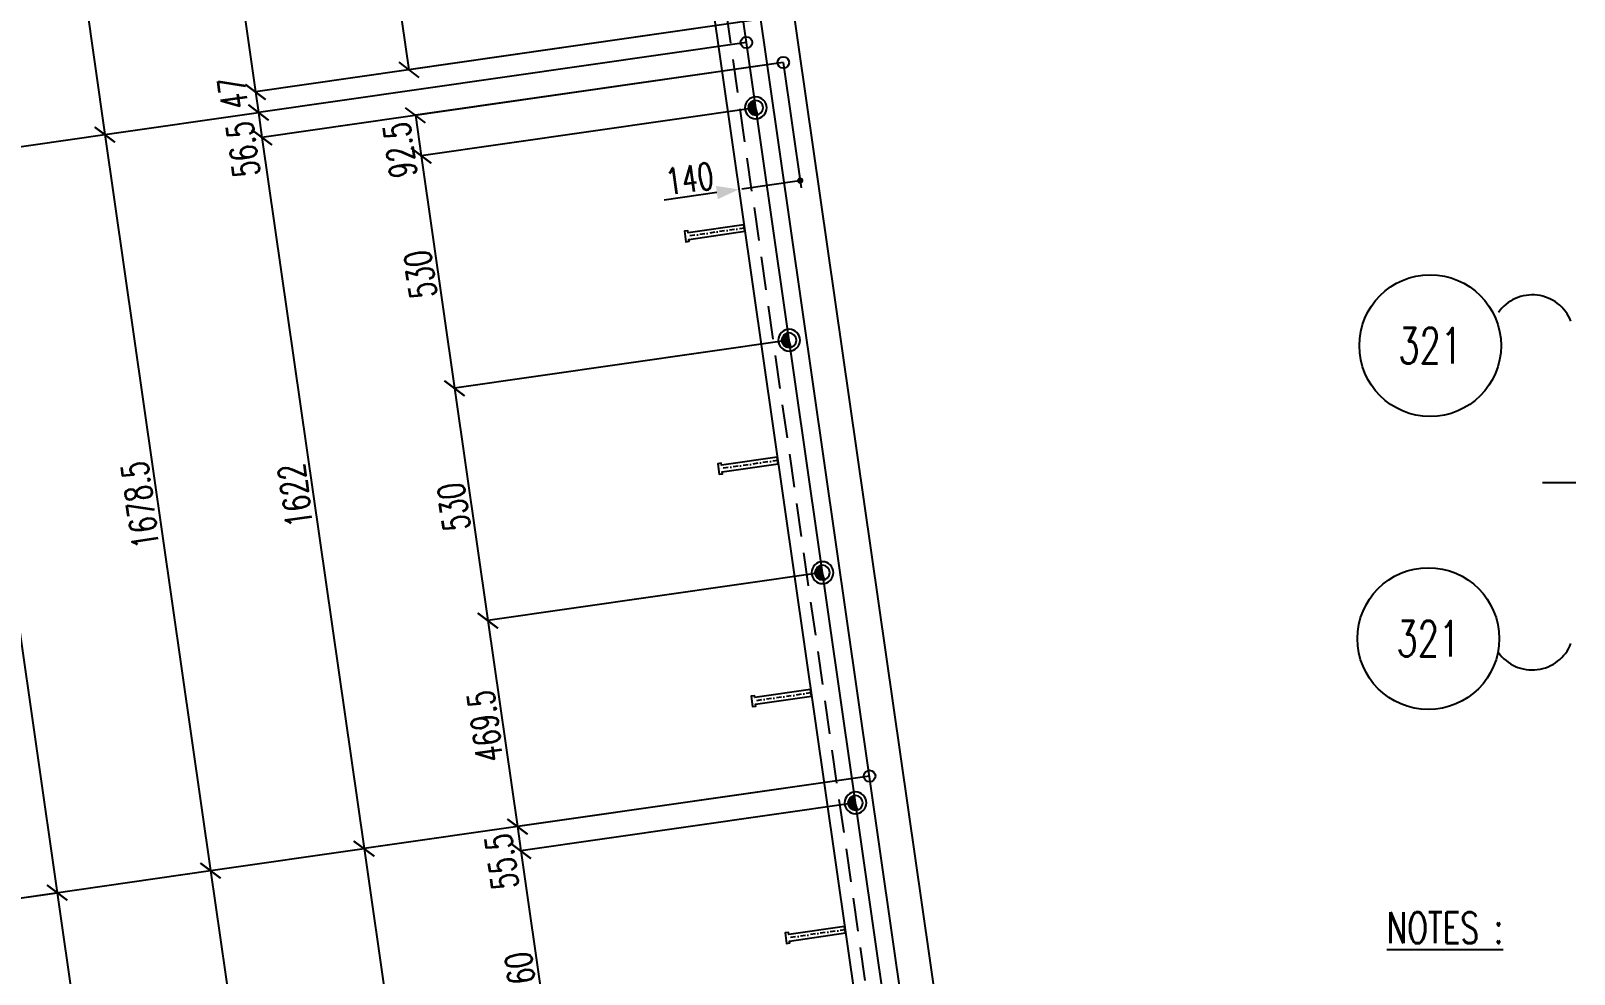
# Model space of a CAD drawing. Extents: x 142141 to 158361, y -119247 to -107767.
# Drawn here: x 151785 to 155269, y -116094 to -113965 of the extents above; entities that cross this region are included whole.
import ezdxf
from ezdxf.enums import TextEntityAlignment as Align

# ---------------------------------------------------------------- set-up
doc = ezdxf.new("R2010")
doc.units = 0
doc.header["$LTSCALE"] = 150
doc.header["$MEASUREMENT"] = 0
doc.linetypes.add('DASHDOT', pattern=[1, 0.5, -0.25, 0, -0.25])
doc.linetypes.add('DASHED', pattern=[0.75, 0.5, -0.25])
doc.layers.get('0').update_dxf_attribs({"linetype": 'CONTINUOUS'})
for name, color, linetype in [('ASSI', 6, 'CONTINUOUS'), ('BOLLINI_1', 7, 'CONTINUOUS'), ('Echelon', 3, 'CONTINUOUS'), ('FORI', 2, 'CONTINUOUS'), ('LINEA_ANG', 2, 'CONTINUOUS'), ('LS', 7, 'CONTINUOUS'), ('MZ', 6, 'DASHDOT'), ('NOTATION', 2, 'CONTINUOUS'), ('QT_MAL', 7, 'CONTINUOUS'), ('QT_MPR', 7, 'CONTINUOUS'), ('QT_MSP', 7, 'CONTINUOUS'), ('TRAT-Y', 7, 'DASHED')]:
    doc.layers.add(name, color=color, linetype=linetype)
doc.styles.add('QUOTE', font='ROMANS8.SHX', dxfattribs={"width": 0.7})
doc.styles.add('RQL', font='ROMANS8.SHX', dxfattribs={"width": 0.7})
doc.styles.add('RS', font='ROMANS8.shx', dxfattribs={"width": 0.7})
doc.styles.get("Standard").update_dxf_attribs({"font": 'ROMANS8.SHX', "width": 0.7})
doc.dimstyles.new('FRECCE1', dxfattribs={"dimtxt": 60, "dimasz": 6.6667, "dimexe": 0, "dimexo": 0, "dimgap": 1, "dimtad": 1, "dimzin": 0, "dimdsep": 46, "dimtxsty": 'RS', "dimblk1": 'QUOTP', "dimblk2": 'QUOTF', "dimsah": 1, "dimcen": 0, "dimclrd": 2, "dimclre": 2, "dimclrt": 7, "dimadec": 0, "dimazin": 0, "dimtfac": 1, "dimtix": 1, "dimtmove": 2, "dimatfit": 3, "dimldrblk": 'QUOTP', "dimfxl": 1, "dimtolj": 1, "dimtzin": 0, "dimarcsym": 0})
doc.dimstyles.new('TRATTO', dxfattribs={"dimscale": 0, "dimtxt": 60, "dimasz": 40, "dimexe": 0, "dimexo": 0, "dimgap": 10, "dimtad": 1, "dimrnd": 0.5, "dimdsep": 46, "dimtxsty": 'RS', "dimblk1": 'OBLIQUE', "dimblk2": 'OBLIQUE', "dimsah": 1, "dimcen": 0.09, "dimclrd": 2, "dimclre": 2, "dimclrt": 7, "dimadec": 0, "dimazin": 0, "dimtfac": 1, "dimtix": 1, "dimtmove": 2, "dimatfit": 3, "dimfxl": 1, "dimtolj": 1, "dimtzin": 0, "dimarcsym": 0})

# ---------------------------------------------------------------- blocks, each defined once
blk = doc.blocks.new('xxx')
blk.add_circle((0, 0), 8)
at = {"color": 3, "style": 'RQL', "width": 0.7}
blk.add_attdef('POS', text='', height=4, dxfattribs=at).set_placement((0, 0), align=Align.MIDDLE)
at = {"style": 'RQL', "width": 0.7, "flags": 1}
for tag, p in [('POS1', (-0.39, -5.42)), ('TIPO', (-0.39, -8.66))]:
    blk.add_attdef(tag, p, '', height=2, dxfattribs=at)
blk = doc.blocks.new('16')
blk.add_circle((0, 0), 1)
blk = doc.blocks.new('ASSE98')
blk.add_line((0, 0), (1, 0))
at = {"color": 7, "style": 'QUOTE', "width": 0.5, "flags": 1}
for tag, p in [('TI', (1.38308, 6.82731)), ('DI_S', (1.38308, 6.42178)), ('D_S', (1.38308, 6.02092)), ('E_S', (1.38308, 5.68065)), ('NFORI', (1.36454, 5.29792)), ('ALAR', (1.36349, 4.93246)), ('FAM', (1.3775, 4.54645)), ('ALA', (1.38308, 4.19257)), ('DISP2', (1.38308, 3.84971)), ('DISP1', (1.38308, 3.50686)), ('PINZAF', (1.38308, 3.164)), ('PINZAI', (1.38308, 2.82114)), ('TRP', (1.38308, 2.47829)), ('NP', (1.38308, 2.13543)), ('SV', (1.38308, 1.79257)), ('PESO', (1.38308, 1.44971)), ('QUA', (1.38308, 1.10686)), ('LUN', (1.38308, 0.764)), ('PROF', (1.38308, 0.42114)), ('POS', (1.38308, 0.07829))]:
    blk.add_attdef(tag, p, '', height=0.2, dxfattribs=at)
at = {"color": 7, "flags": 1}
for tag, p in [('LAV1', (3.07431, 6.82847)), ('LAV2', (3.07431, 6.49513)), ('LAV3', (3.07431, 6.1618)), ('LAV4', (3.07431, 5.82847)), ('LAV5', (3.07431, 5.49513)), ('LAV6', (3.07431, 5.1618)), ('LAV7', (3.07431, 4.82847)), ('LAV8', (3.07431, 4.49513)), ('LAV9', (3.07431, 4.1618)), ('LAV10', (3.07431, 3.82847))]:
    blk.add_attdef(tag, p, '', height=0.2, dxfattribs=at)
blk = doc.blocks.new('QUOTP')
at = {"layer": 'ASSI', "color": 2, "const_width": 1.07}
blk.add_lwpolyline([(-0.53, 0, 1), (0.53, 0, 1)], format="xyb", close=True, dxfattribs=at)
blk = doc.blocks.new('QUOTF')
at = {"layer": 'LS', "color": 2}
blk.add_line((7.5, 0), (25.5, 0), dxfattribs=at)
blk.add_solid([(7.5, 2.25), (0, 0), (7.5, -2.25)], dxfattribs=at)
blk = doc.blocks.new('*D158')
at = {"layer": 'QT_MAL', "color": 2, "lineweight": -2, "transparency": 16777216}
for p, q in [((153514.9, -114303.8), (153389.5, -114321.8)), ((153521.5, -114302.8), (153521.5, -114302.8)), ((153382.9, -114322.7), (153382.9, -114322.7))]:
    blk.add_line(p, q, dxfattribs=at)
at = {"layer": 'QT_MAL', "color": 2, "lineweight": -2, "transparency": 16777216, "xscale": 6.6667, "yscale": 6.6667, "zscale": 6.6667}
for name, p, rotation in [('QUOTF', (153382.9, -114322.7), 188.1661393023544), ('QUOTP', (153521.5, -114302.8), 8.166139302354393)]:
    blk.add_blockref(name, p, dxfattribs=dict(at, rotation=rotation))
at = {"layer": 'QT_MAL', "color": 7, "transparency": 16777216, "insert": (153271.8, -114298.5), "char_height": 60, "attachment_point": 5, "rotation": 8.1661, "style": 'RS'}
blk.add_mtext('\\A1;140', dxfattribs=at)
blk = doc.blocks.new('P20')
at = {"color": 0}
for p, q in [((0, 0.98), (0.02, 1)), ((0, 0.94), (0.06, 1)), ((1, -0.01), (0, 0.99)), ((0, 0.89), (0.1, 0.99)), ((0, 0.85), (0.14, 0.99)), ((0, 0.8), (0.18, 0.98)), ((0, 0.76), (0.22, 0.98)), ((0, 0.71), (0.25, 0.97)), ((0, 0.67), (0.29, 0.96)), ((1, -0.05), (0, 0.95)), ((0, 0.62), (0.32, 0.95)), ((0, 0.58), (0.36, 0.93)), ((0, 0.53), (0.39, 0.92)), ((0, 0.49), (0.42, 0.91)), ((1, -0.09), (0, 0.9)), ((0, 0.44), (0.45, 0.89)), ((0, 0.4), (0.48, 0.88)), ((0.99, -0.13), (0, 0.86)), ((0, 0.35), (0.51, 0.86)), ((0, 0.31), (0.54, 0.84)), ((0, 0.26), (0.56, 0.83)), ((0.99, -0.17), (0, 0.81)), ((0, 0.22), (0.59, 0.81)), ((0, 0.17), (0.61, 0.79)), ((0.98, -0.21), (0, 0.77)), ((0, 0.13), (0.64, 0.77)), ((0, 0.08), (0.66, 0.75)), ((0, 0.04), (0.69, 0.73)), ((0.97, -0.25), (0, 0.72)), ((0, -0.01), (0.71, 0.7)), ((0.96, -0.28), (0, 0.68)), ((0, -0.05), (0.73, 0.68)), ((0, -0.1), (0.75, 0.66)), ((0.95, -0.32), (0, 0.63)), ((0, -0.14), (0.77, 0.63)), ((0, -0.19), (0.79, 0.61)), ((0.94, -0.35), (0, 0.59)), ((0, -0.23), (0.81, 0.58)), ((0, -0.28), (0.83, 0.56)), ((0.92, -0.38), (0, 0.54)), ((0, -0.32), (0.85, 0.53)), ((0.91, -0.41), (0, 0.5)), ((0, -0.36), (0.87, 0.5)), ((0, -0.41), (0.88, 0.47)), ((0.9, -0.44), (0, 0.45)), ((0, -0.45), (0.9, 0.44)), ((0.88, -0.47), (0, 0.41)), ((0, -0.5), (0.91, 0.41)), ((0, -0.54), (0.92, 0.38)), ((0.87, -0.5), (0, 0.36)), ((0, -0.59), (0.94, 0.35)), ((0.85, -0.53), (0, 0.32)), ((0, -0.63), (0.95, 0.31)), ((0, -0.68), (0.96, 0.28)), ((0.83, -0.56), (0, 0.27)), ((0, -0.72), (0.97, 0.25)), ((0.81, -0.58), (0, 0.23)), ((0, -0.77), (0.98, 0.21)), ((0.79, -0.61), (0, 0.18)), ((0, -0.81), (0.99, 0.17)), ((0.77, -0.63), (0, 0.14)), ((0, -0.86), (0.99, 0.13)), ((0.75, -0.66), (0, 0.09)), ((0, -0.9), (1, 0.09)), ((0.73, -0.68), (0, 0.05)), ((0, -0.95), (1, 0.05)), ((0.71, -0.7), (0, 0.01)), ((0, -0.99), (1, 0.01)), ((1, 0.04), (0.04, 1)), ((1, 0.09), (0.09, 1)), ((0.99, 0.14), (0.14, 0.99)), ((0.98, 0.19), (0.19, 0.98)), ((0.97, 0.25), (0.25, 0.97)), ((0.95, 0.31), (0.31, 0.95)), ((0.92, 0.38), (0.38, 0.92)), ((0.88, 0.47), (0.47, 0.88)), ((0.81, 0.59), (0.59, 0.81)), ((0.69, -0.73), (0, -0.04)), ((0.66, -0.75), (0, -0.08)), ((0.64, -0.77), (0, -0.13)), ((0.61, -0.79), (0, -0.17)), ((0.59, -0.81), (0, -0.22)), ((0.56, -0.83), (0, -0.26)), ((0.54, -0.84), (0, -0.31)), ((0.51, -0.86), (0, -0.35)), ((0.48, -0.88), (0, -0.4)), ((0.45, -0.89), (0, -0.44)), ((0.42, -0.91), (0, -0.49)), ((0.39, -0.92), (0, -0.53)), ((0.36, -0.93), (0, -0.58)), ((0.32, -0.95), (0, -0.62)), ((0.29, -0.96), (0, -0.67)), ((0.25, -0.97), (0, -0.71)), ((0.22, -0.98), (0, -0.76)), ((0.18, -0.98), (0, -0.8)), ((0.14, -0.99), (0, -0.85)), ((0.1, -0.99), (0, -0.89)), ((0.04, -1), (1, -0.04)), ((0.09, -1), (1, -0.09)), ((0.14, -0.99), (0.99, -0.14)), ((0.19, -0.98), (0.98, -0.19)), ((0.25, -0.97), (0.97, -0.25)), ((0.31, -0.95), (0.95, -0.31)), ((0.38, -0.92), (0.92, -0.38)), ((0.47, -0.88), (0.88, -0.47)), ((0.59, -0.81), (0.81, -0.59))]:
    blk.add_line(p, q, dxfattribs=at)
for radius in [1.5, 1]:
    blk.add_circle((0, 0), radius)
blk = doc.blocks.new('A$C6E393FD9')
at = {"layer": 'Echelon'}
blk.add_lwpolyline([(2.5, 0), (0, 19.8), (168.6, 41.4), (167.9, 47.2), (177.8, 48.5), (181.8, 17.1), (171.9, 15.8), (171.2, 21.6), (2.5, 0)], close=True, dxfattribs=at)
at = {"layer": 'MZ', "ltscale": 0.2}
blk.add_line((1.3, 9.9), (179.8, 32.8), dxfattribs=at)
blk = doc.blocks.new('_OBLIQUE')
at = {"color": 0, "linetype": 'ByBlock'}
blk.add_line((-0.5, -0.5), (0.5, 0.5), dxfattribs=at)
blk = doc.blocks.new('*D22')
at = {"layer": 'QT_MPR', "color": 2, "lineweight": -2, "transparency": 16777216}
for p, q in [((150274, -113087.9), (151761.8, -112874.4)), ((151761.8, -112874.4), (151951.8, -114198.8)), ((150503.7, -114406.6), (151951.8, -114198.8))]:
    blk.add_line(p, q, dxfattribs=at)
at = {"layer": 'QT_MPR', "color": 2, "lineweight": -2, "transparency": 16777216, "xscale": 40, "yscale": 40, "zscale": 40}
for p, rotation in [((151761.8, -112874.4), 98.16613930235435), ((151951.8, -114198.8), 278.1661393023543)]:
    blk.add_blockref('_OBLIQUE', p, dxfattribs=dict(at, rotation=rotation))
at = {"layer": 'QT_MPR', "color": 7, "transparency": 16777216, "insert": (151817.2, -113542.3), "char_height": 60, "attachment_point": 5, "rotation": 98.1661, "style": 'RS'}
blk.add_mtext('\\A1;1338', dxfattribs=at)
blk = doc.blocks.new('*D23')
at = {"layer": 'QT_MPR', "color": 2, "lineweight": -2, "transparency": 16777216}
for p, q in [((150503.7, -114406.6), (151951.8, -114198.8)), ((151951.8, -114198.8), (152190.3, -115860.4)), ((150702.5, -116073.9), (152190.3, -115860.4))]:
    blk.add_line(p, q, dxfattribs=at)
at = {"layer": 'QT_MPR', "color": 2, "lineweight": -2, "transparency": 16777216, "xscale": 40, "yscale": 40, "zscale": 40}
for p, rotation in [((151951.8, -114198.8), 98.16613930235435), ((152190.3, -115860.4), 278.1661393023543)]:
    blk.add_blockref('_OBLIQUE', p, dxfattribs=dict(at, rotation=rotation))
at = {"layer": 'QT_MPR', "color": 7, "transparency": 16777216, "insert": (152031.4, -115035.3), "char_height": 60, "attachment_point": 5, "rotation": 98.1661, "style": 'RS'}
blk.add_mtext('\\A1;1678.5', dxfattribs=at)
blk = doc.blocks.new('*D24')
at = {"layer": 'QT_MPR', "color": 2, "lineweight": -2, "transparency": 16777216}
for p, q in [((150702.5, -116073.9), (152190.3, -115860.4)), ((152190.3, -115860.4), (152429.5, -117527.6)), ((150941.7, -117741.1), (152429.5, -117527.6))]:
    blk.add_line(p, q, dxfattribs=at)
at = {"layer": 'QT_MPR', "color": 2, "lineweight": -2, "transparency": 16777216, "xscale": 40, "yscale": 40, "zscale": 40}
for p, rotation in [((152190.3, -115860.4), 98.16613930235435), ((152429.5, -117527.6), 278.1661393023543)]:
    blk.add_blockref('_OBLIQUE', p, dxfattribs=dict(at, rotation=rotation))
at = {"layer": 'QT_MPR', "color": 7, "transparency": 16777216, "insert": (152270.3, -116699.7), "char_height": 60, "attachment_point": 5, "rotation": 98.1661, "style": 'RS'}
blk.add_mtext('\\A1;1684.5', dxfattribs=at)
blk = doc.blocks.new('*D35')
at = {"layer": 'QT_MPR', "color": 2, "lineweight": -2, "transparency": 16777216}
for p, q in [((150436.5, -114473.5), (151613.4, -114304.6)), ((151613.4, -114304.6), (151843.8, -115910.1)), ((150702.5, -116073.9), (151843.8, -115910.1))]:
    blk.add_line(p, q, dxfattribs=at)
at = {"layer": 'QT_MPR', "color": 2, "lineweight": -2, "transparency": 16777216, "xscale": 40, "yscale": 40, "zscale": 40}
for p, rotation in [((151613.4, -114304.6), 98.16613930235435), ((151843.8, -115910.1), 278.1661393023543)]:
    blk.add_blockref('_OBLIQUE', p, dxfattribs=dict(at, rotation=rotation))
at = {"layer": 'QT_MPR', "color": 7, "transparency": 16777216, "insert": (151689, -115113), "char_height": 60, "attachment_point": 5, "rotation": 98.1661, "style": 'RS'}
blk.add_mtext('\\A1;1622', dxfattribs=at)
blk = doc.blocks.new('*D36')
at = {"layer": 'QT_MPR', "color": 2, "lineweight": -2, "transparency": 16777216}
for p, q in [((150702.5, -116073.9), (151843.8, -115910.1)), ((151843.8, -115910.1), (151959.5, -116716.3)), ((150818.2, -116880.1), (151959.5, -116716.3))]:
    blk.add_line(p, q, dxfattribs=at)
at = {"layer": 'QT_MPR', "color": 2, "lineweight": -2, "transparency": 16777216, "xscale": 40, "yscale": 40, "zscale": 40}
for p, rotation in [((151843.8, -115910.1), 98.16613930235435), ((151959.5, -116716.3), 278.1661393023543)]:
    blk.add_blockref('_OBLIQUE', p, dxfattribs=dict(at, rotation=rotation))
at = {"layer": 'QT_MPR', "color": 7, "transparency": 16777216, "insert": (151862.1, -116318.9), "char_height": 60, "attachment_point": 5, "rotation": 98.1661, "style": 'RS'}
blk.add_mtext('\\A1;814.5', dxfattribs=at)
blk = doc.blocks.new('*D69')
at = {"layer": 'QT_MPR', "color": 2, "lineweight": -2, "transparency": 16777216}
for p, q in [((153249.5, -112660.9), (152108.2, -112824.7)), ((152108.2, -112824.7), (152291.6, -114102.5)), ((153432.9, -113938.7), (152291.6, -114102.5))]:
    blk.add_line(p, q, dxfattribs=at)
at = {"layer": 'QT_MPR', "color": 2, "lineweight": -2, "transparency": 16777216, "xscale": 40, "yscale": 40, "zscale": 40}
for p, rotation in [((152108.2, -112824.7), 98.1661393023486), ((152291.6, -114102.5), 278.1661393023486)]:
    blk.add_blockref('_OBLIQUE', p, dxfattribs=dict(at, rotation=rotation))
at = {"layer": 'QT_MPR', "color": 7, "transparency": 16777216, "insert": (152160.3, -113469.3), "char_height": 60, "attachment_point": 5, "rotation": 98.1661, "style": 'RS'}
blk.add_mtext('\\A1;1291', dxfattribs=at)
blk = doc.blocks.new('*D70')
at = {"layer": 'QT_MPR', "color": 2, "lineweight": -2, "transparency": 16777216}
for p, q in [((153432.9, -113938.7), (152291.6, -114102.5)), ((153400, -113991), (152298.3, -114149.1)), ((152291.6, -114102.5), (152298.3, -114149.1))]:
    blk.add_line(p, q, dxfattribs=at)
at = {"layer": 'QT_MPR', "color": 2, "lineweight": -2, "transparency": 16777216, "xscale": 40, "yscale": 40, "zscale": 40}
for p, rotation in [((152291.6, -114102.5), 98.1661393023486), ((152298.3, -114149.1), 278.1661393023486)]:
    blk.add_blockref('_OBLIQUE', p, dxfattribs=dict(at, rotation=rotation))
at = {"layer": 'QT_MPR', "color": 7, "transparency": 16777216, "insert": (152241.2, -114105.4), "char_height": 60, "attachment_point": 5, "rotation": 98.1661, "style": 'RS'}
blk.add_mtext('\\A1;47', dxfattribs=at)
blk = doc.blocks.new('*D71')
at = {"layer": 'QT_MPR', "color": 2, "lineweight": -2, "transparency": 16777216}
for p, q in [((153400, -113991), (152298.3, -114149.1)), ((153483.3, -114036.3), (152306.3, -114205.2)), ((152298.3, -114149.1), (152306.3, -114205.2))]:
    blk.add_line(p, q, dxfattribs=at)
at = {"layer": 'QT_MPR', "color": 2, "lineweight": -2, "transparency": 16777216, "xscale": 40, "yscale": 40, "zscale": 40}
for p, rotation in [((152298.3, -114149.1), 98.1661393023486), ((152306.3, -114205.2), 278.1661393023486)]:
    blk.add_blockref('_OBLIQUE', p, dxfattribs=dict(at, rotation=rotation))
at = {"layer": 'QT_MPR', "color": 7, "transparency": 16777216, "insert": (152263.7, -114231.9), "char_height": 60, "attachment_point": 5, "rotation": 98.1661, "style": 'RS'}
blk.add_mtext('\\A1;56.5', dxfattribs=at)
blk = doc.blocks.new('*D72')
at = {"layer": 'QT_MPR', "color": 2, "lineweight": -2, "transparency": 16777216}
for p, q in [((153483.3, -114036.3), (152306.3, -114205.2)), ((152306.3, -114205.2), (152536.7, -115810.6)), ((153678, -115646.9), (152536.7, -115810.6))]:
    blk.add_line(p, q, dxfattribs=at)
at = {"layer": 'QT_MPR', "color": 2, "lineweight": -2, "transparency": 16777216, "xscale": 40, "yscale": 40, "zscale": 40}
for p, rotation in [((152306.3, -114205.2), 98.1661393023486), ((152536.7, -115810.6), 278.1661393023486)]:
    blk.add_blockref('_OBLIQUE', p, dxfattribs=dict(at, rotation=rotation))
at = {"layer": 'QT_MPR', "color": 7, "transparency": 16777216, "insert": (152381.9, -115013.6), "char_height": 60, "attachment_point": 5, "rotation": 98.1661, "style": 'RS'}
blk.add_mtext('\\A1;1622', dxfattribs=at)
blk = doc.blocks.new('*D73')
at = {"layer": 'QT_MPR', "color": 2, "lineweight": -2, "transparency": 16777216}
for p, q in [((153678, -115646.9), (152536.7, -115810.6)), ((152536.7, -115810.6), (152652.4, -116616.9)), ((153793.7, -116453.1), (152652.4, -116616.9))]:
    blk.add_line(p, q, dxfattribs=at)
at = {"layer": 'QT_MPR', "color": 2, "lineweight": -2, "transparency": 16777216, "xscale": 40, "yscale": 40, "zscale": 40}
for p, rotation in [((152536.7, -115810.6), 98.1661393023486), ((152652.4, -116616.9), 278.1661393023486)]:
    blk.add_blockref('_OBLIQUE', p, dxfattribs=dict(at, rotation=rotation))
at = {"layer": 'QT_MPR', "color": 7, "transparency": 16777216, "insert": (152555, -116219.4), "char_height": 60, "attachment_point": 5, "rotation": 98.1661, "style": 'RS'}
blk.add_mtext('\\A1;814.5', dxfattribs=at)
blk = doc.blocks.new('*D91')
at = {"layer": 'QT_MSP', "color": 2, "lineweight": -2, "transparency": 16777216}
for p, q in [((153340.2, -113574.2), (152584.9, -113682.6)), ((152584.9, -113682.6), (152638, -114052.8)), ((153432.9, -113938.7), (152638, -114052.8))]:
    blk.add_line(p, q, dxfattribs=at)
at = {"layer": 'QT_MSP', "color": 2, "lineweight": -2, "transparency": 16777216, "xscale": 40, "yscale": 40, "zscale": 40}
for p, rotation in [((152584.9, -113682.6), 98.1661393023486), ((152638, -114052.8), 278.1661393023486)]:
    blk.add_blockref('_OBLIQUE', p, dxfattribs=dict(at, rotation=rotation))
at = {"layer": 'QT_MSP', "color": 7, "transparency": 16777216, "insert": (152571.9, -113873.4), "char_height": 60, "attachment_point": 5, "rotation": 98.1661, "style": 'RS'}
blk.add_mtext('\\A1;374', dxfattribs=at)
blk = doc.blocks.new('*D92')
at = {"layer": 'QT_MSP', "color": 2, "lineweight": -2, "transparency": 16777216}
for p, q in [((153483.3, -114036.3), (152652.8, -114155.4)), ((152652.8, -114155.4), (152665.9, -114246.8)), ((153421.2, -114138.5), (152665.9, -114246.8))]:
    blk.add_line(p, q, dxfattribs=at)
at = {"layer": 'QT_MSP', "color": 2, "lineweight": -2, "transparency": 16777216, "xscale": 40, "yscale": 40, "zscale": 40}
for p, rotation in [((152652.8, -114155.4), 98.1661393023486), ((152665.9, -114246.8), 278.1661393023486)]:
    blk.add_blockref('_OBLIQUE', p, dxfattribs=dict(at, rotation=rotation))
at = {"layer": 'QT_MSP', "color": 7, "transparency": 16777216, "insert": (152617.7, -114233.9), "char_height": 60, "attachment_point": 5, "rotation": 98.1661, "style": 'RS'}
blk.add_mtext('\\A1;92.5', dxfattribs=at)
blk = doc.blocks.new('*D93')
at = {"layer": 'QT_MSP', "color": 2, "lineweight": -2, "transparency": 16777216}
for p, q in [((153421.2, -114138.5), (152665.9, -114246.8)), ((152665.9, -114246.8), (152741.2, -114771.5)), ((153496.4, -114663.1), (152741.2, -114771.5))]:
    blk.add_line(p, q, dxfattribs=at)
at = {"layer": 'QT_MSP', "color": 2, "lineweight": -2, "transparency": 16777216, "xscale": 40, "yscale": 40, "zscale": 40}
for p, rotation in [((152665.9, -114246.8), 98.1661393023486), ((152741.2, -114771.5), 278.1661393023486)]:
    blk.add_blockref('_OBLIQUE', p, dxfattribs=dict(at, rotation=rotation))
at = {"layer": 'QT_MSP', "color": 7, "transparency": 16777216, "insert": (152663.9, -114514.8), "char_height": 60, "attachment_point": 5, "rotation": 98.1661, "style": 'RS'}
blk.add_mtext('\\A1;530', dxfattribs=at)
blk = doc.blocks.new('*D94')
at = {"layer": 'QT_MSP', "color": 2, "lineweight": -2, "transparency": 16777216}
for p, q in [((153496.4, -114663.1), (152741.2, -114771.5)), ((152741.2, -114771.5), (152816.5, -115296.1)), ((153571.7, -115187.7), (152816.5, -115296.1))]:
    blk.add_line(p, q, dxfattribs=at)
at = {"layer": 'QT_MSP', "color": 2, "lineweight": -2, "transparency": 16777216, "xscale": 40, "yscale": 40, "zscale": 40}
for p, rotation in [((152741.2, -114771.5), 98.1661393023486), ((152816.5, -115296.1), 278.1661393023486)]:
    blk.add_blockref('_OBLIQUE', p, dxfattribs=dict(at, rotation=rotation))
at = {"layer": 'QT_MSP', "color": 7, "transparency": 16777216, "insert": (152739.2, -115039.5), "char_height": 60, "attachment_point": 5, "rotation": 98.1661, "style": 'RS'}
blk.add_mtext('\\A1;530', dxfattribs=at)
blk = doc.blocks.new('*D95')
at = {"layer": 'QT_MSP', "color": 2, "lineweight": -2, "transparency": 16777216}
for p, q in [((153571.7, -115187.7), (152816.5, -115296.1)), ((152816.5, -115296.1), (152883.2, -115760.9)), ((153678, -115646.9), (152883.2, -115760.9))]:
    blk.add_line(p, q, dxfattribs=at)
at = {"layer": 'QT_MSP', "color": 2, "lineweight": -2, "transparency": 16777216, "xscale": 40, "yscale": 40, "zscale": 40}
for p, rotation in [((152816.5, -115296.1), 98.1661393023486), ((152883.2, -115760.9), 278.1661393023486)]:
    blk.add_blockref('_OBLIQUE', p, dxfattribs=dict(at, rotation=rotation))
at = {"layer": 'QT_MSP', "color": 7, "transparency": 16777216, "insert": (152810.2, -115534.2), "char_height": 60, "attachment_point": 5, "rotation": 98.1661, "style": 'RS'}
blk.add_mtext('\\A1;469.5', dxfattribs=at)
blk = doc.blocks.new('*D96')
at = {"layer": 'QT_MSP', "color": 2, "lineweight": -2, "transparency": 16777216}
for p, q in [((153678, -115646.9), (152883.2, -115760.9)), ((153646.3, -115707.4), (152891, -115815.8)), ((152883.2, -115760.9), (152891, -115815.8))]:
    blk.add_line(p, q, dxfattribs=at)
at = {"layer": 'QT_MSP', "color": 2, "lineweight": -2, "transparency": 16777216, "xscale": 40, "yscale": 40, "zscale": 40}
for p, rotation in [((152883.2, -115760.9), 98.1661393023486), ((152891, -115815.8), 278.1661393023486)]:
    blk.add_blockref('_OBLIQUE', p, dxfattribs=dict(at, rotation=rotation))
at = {"layer": 'QT_MSP', "color": 7, "transparency": 16777216, "insert": (152847.6, -115839.6), "char_height": 60, "attachment_point": 5, "rotation": 98.1661, "style": 'RS'}
blk.add_mtext('\\A1;55.5', dxfattribs=at)
blk = doc.blocks.new('*D97')
at = {"layer": 'QT_MSP', "color": 2, "lineweight": -2, "transparency": 16777216}
for p, q in [((153646.3, -115707.4), (152891, -115815.8)), ((152891, -115815.8), (152970.6, -116370.1)), ((153725.8, -116261.7), (152970.6, -116370.1))]:
    blk.add_line(p, q, dxfattribs=at)
at = {"layer": 'QT_MSP', "color": 2, "lineweight": -2, "transparency": 16777216, "xscale": 40, "yscale": 40, "zscale": 40}
for p, rotation in [((152891, -115815.8), 98.1661393023486), ((152970.6, -116370.1), 278.1661393023486)]:
    blk.add_blockref('_OBLIQUE', p, dxfattribs=dict(at, rotation=rotation))
at = {"layer": 'QT_MSP', "color": 7, "transparency": 16777216, "insert": (152891.2, -116098.6), "char_height": 60, "attachment_point": 5, "rotation": 98.1661, "style": 'RS'}
blk.add_mtext('\\A1;560', dxfattribs=at)

msp = doc.modelspace()

# ---------------------------------------------------------------- linework, layer by layer
at = {"layer": 'LINEA_ANG'}
for p, q in [((153912.322, -116744.615), (152672.704, -108106.103)), ((152494.529, -108131.671), (153734.147, -116770.183))]:
    msp.add_line(p, q, dxfattribs=at)
at = {"layer": 'LS', "color": 6}
for p, q in [((153814.772, -116881.468), (152557.88, -108122.58)), ((153854.366, -116875.786), (152597.475, -108116.899)), ((153483.268, -114036.274), (153523.863, -114319.172))]:
    msp.add_line(p, q, dxfattribs=at)
at = {"layer": 'LS', "color": 2}
for p, q in [((151951.824, -114198.789), (152298.275, -114149.073)), ((152190.258, -115860.362), (152536.709, -115810.647))]:
    msp.add_line(p, q, dxfattribs=at)
at = {"layer": 'LS', "color": 6}
for centre, start, end in [((155173.973, -114654.64), 21.550402, 144.593476), ((155173.973, -115313.515), 215.406524, 338.449598)]:
    msp.add_arc(centre, 93.834, start, end, dxfattribs=at)
at = {"layer": 'MZ'}
msp.add_line((155197.425, -114984.078), (156021.021, -114984.078), dxfattribs=at)
at = {"layer": 'TRAT-Y'}
msp.add_line((152522.245, -108127.694), (153761.863, -116766.205), dxfattribs=at)

# ---------------------------------------------------------------- block references
at = {"layer": 'ASSI', "xscale": 8726.999999999998, "rotation": 278.1661393023486}
msp.add_blockref('ASSE98', (152494.529, -108131.671), dxfattribs=at)
at = {"layer": 'BOLLINI_1', "xscale": 19.99950000006855, "yscale": 19.99950000006855, "zscale": 19.99950000006855}
for p in [(154943.652, -114675.348), (154939.387, -115336.671)]:
    msp.add_blockref('xxx', p, dxfattribs=at).add_auto_attribs({'POS': '321'})
at = {"layer": 'FORI'}
for name, p, xscale, yscale, zscale, rotation in [('16', (153399.989, -113990.978), 13, 13, 13, 16.33227860470298), ('16', (153483.268, -114036.274), 13, 13, 13, 16.33227860470298), ('P20', (153421.152, -114138.457), -16.5, 16.5, 16.5, 16.33227860470295), ('P20', (153496.436, -114663.083), -16.5, 16.5, 16.5, 16.33227860470295), ('P20', (153571.719, -115187.709), -16.5, 16.5, 16.5, 16.33227860470295), ('16', (153678.018, -115646.87), 13, 13, 13, 16.33227860470298), ('P20', (153646.292, -115707.385), -16.5, 16.5, 16.5, 16.33227860470295)]:
    msp.add_blockref(name, p, dxfattribs=dict(at, xscale=xscale, yscale=yscale, zscale=zscale, rotation=rotation))
at = {"layer": 'LS', "xscale": -0.7500000000000001, "yscale": 0.7500000000000001, "zscale": 0.7500000000000001, "rotation": 15.46334860502943}
for p in [(153398.345, -114416.777), (153473.628, -114941.403), (153548.911, -115466.028), (153625.615, -116000.553)]:
    msp.add_blockref('A$C6E393FD9', p, dxfattribs=at)

# ---------------------------------------------------------------- texts
at = {"layer": 'NOTATION', "color": 7, "style": 'RS', "width": 0.7}
msp.add_text('%%uNOTES :', height=70, dxfattribs=at).set_placement((154845.916, -116024.358))

# ---------------------------------------------------------------- dimensions: what is measured, and where the dimension line sits
at = {"layer": 'QT_MAL'}
dim = msp.add_linear_dim(base=(153382.936, -114322.703), p1=(153521.516, -114302.817), p2=(153382.936, -114322.703), angle=188.166139, text='140', dimstyle='FRECCE1', dxfattribs=at)
dim.commit()
dim.dimension.update_dxf_attribs({"geometry": '*D158', "text_midpoint": (153271.82, -114298.531), "dimtype": 160})
at = {"layer": 'QT_MPR'}
for base, p1, p2, text, picture, middle in [((152291.589, -114102.483), (153249.535, -112660.906), (153432.898, -113938.707), '1291', '*D69', (152160.313, -113469.265)), ((151951.824, -114198.789), (150274.015, -113087.89), (150503.658, -114406.599), '1338', '*D22', (151817.205, -113542.275)), ((152298.275, -114149.073), (153432.898, -113938.707), (153399.989, -113990.978), '47', '*D70', (152241.249, -114105.373)), ((152306.324, -114205.164), (153399.989, -113990.978), (153483.268, -114036.274), '56.5', '*D71', (152263.666, -114231.852)), ((152536.709, -115810.647), (153483.268, -114036.274), (153678.018, -115646.87), '1622', '*D72', (152381.922, -115013.587)), ((152190.258, -115860.362), (150503.658, -114406.599), (150702.498, -116073.854), '1678.5', '*D23', (152031.446, -115035.257)), ((151843.807, -115910.078), (150436.478, -114473.485), (150702.498, -116073.854), '1622', '*D35', (151689.02, -115113.018)), ((152652.403, -116616.883), (153678.018, -115646.87), (153793.711, -116453.107), '814.5', '*D73', (152554.962, -116219.447)), ((152429.507, -117527.618), (150702.498, -116073.854), (150941.747, -117741.11), '1684.5', '*D24', (152270.288, -116699.672)), ((151959.501, -116716.314), (150702.498, -116073.854), (150818.193, -116880.091), '814.5', '*D36', (151862.059, -116318.878))]:
    dim = msp.add_linear_dim(base=base, p1=p1, p2=p2, angle=98.166139, text=text, dimstyle='TRATTO', override={"dimscale": 1}, dxfattribs=at)
    dim.commit()
    dim.dimension.update_dxf_attribs({"geometry": picture, "text_midpoint": middle, "dimtype": 160})
at = {"layer": 'QT_MSP'}
for base, p1, p2, text, picture, middle in [((152638.04, -114052.768), (153340.187, -113574.236), (153432.898, -113938.707), '374', '*D91', (152571.888, -113873.374)), ((152665.889, -114246.836), (153483.268, -114036.274), (153421.152, -114138.457), '92.5', '*D92', (152617.722, -114233.901)), ((152741.172, -114771.462), (153421.152, -114138.457), (153496.436, -114663.083), '530', '*D93', (152663.936, -114514.831)), ((152816.456, -115296.088), (153496.436, -114663.083), (153571.719, -115187.709), '530', '*D94', (152739.219, -115039.457)), ((152883.16, -115760.932), (153571.719, -115187.709), (153678.018, -115646.87), '469.5', '*D95', (152810.213, -115534.192)), ((152891.029, -115815.765), (153678.018, -115646.87), (153646.292, -115707.385), '55.5', '*D96', (152847.582, -115839.644)), ((152970.573, -116370.087), (153646.292, -115707.385), (153725.837, -116261.707), '560', '*D97', (152891.207, -116098.607))]:
    dim = msp.add_linear_dim(base=base, p1=p1, p2=p2, angle=98.166139, text=text, dimstyle='TRATTO', override={"dimscale": 1}, dxfattribs=at)
    dim.commit()
    dim.dimension.update_dxf_attribs({"geometry": picture, "text_midpoint": middle, "dimtype": 160})

doc.saveas('drawing.dxf')
